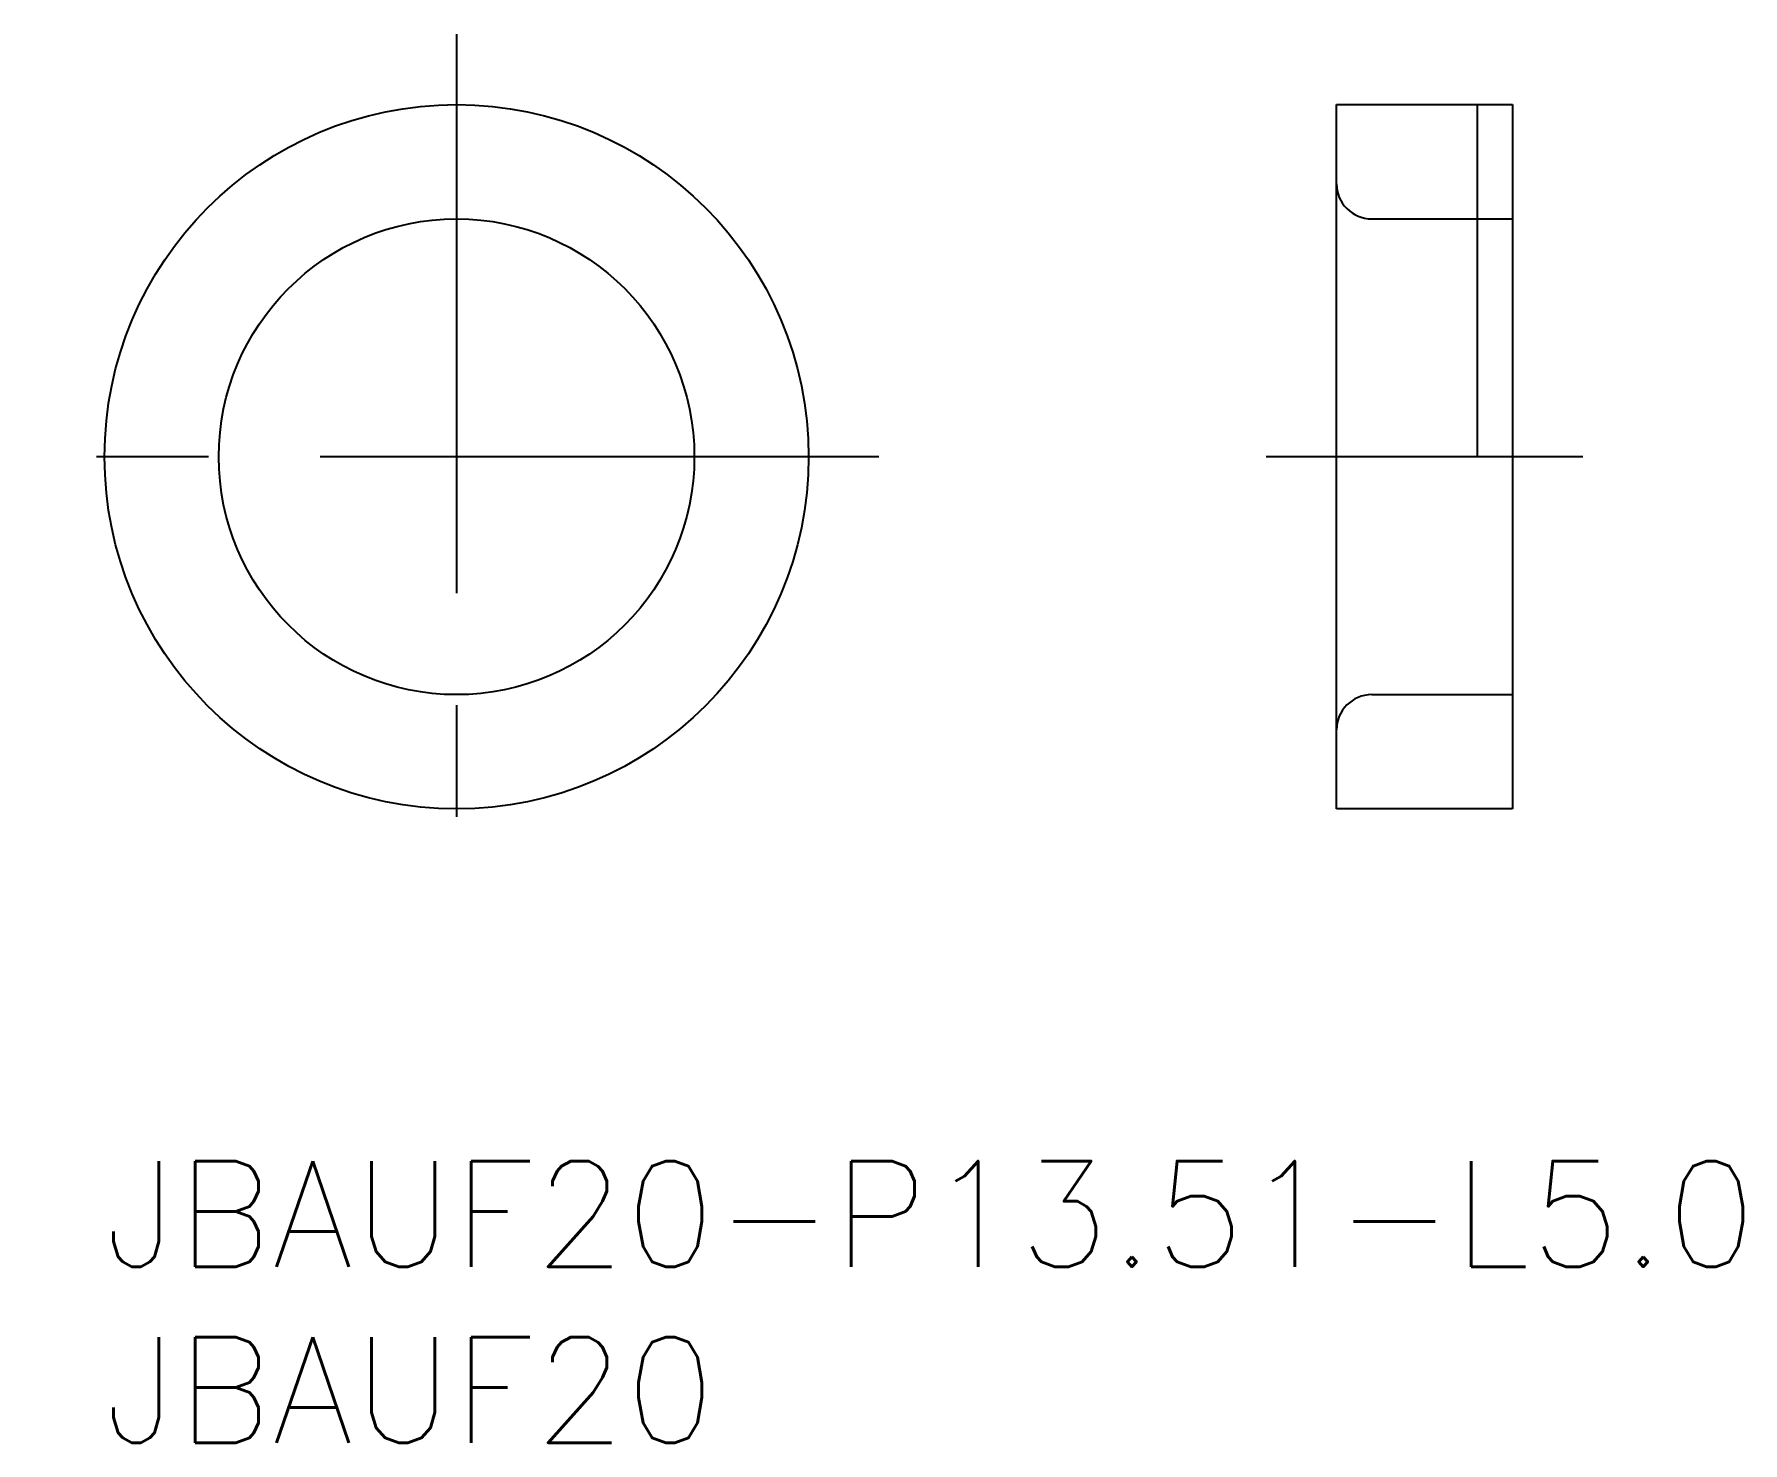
# Model space of a CAD drawing. Extents: x -2 to 46.5, y -8 to 32.
import ezdxf

# ---------------------------------------------------------------- set-up
doc = ezdxf.new("R2010")
doc.units = 0
doc.header["$LTSCALE"] = 0.5
doc.linetypes.add('CENTER', pattern=[50.8, 31.75, -6.35, 6.35, -6.35])
doc.linetypes.add('DASHED', pattern=[19.05, 12.7, -6.35])
for name, color, linetype in [('MSM_CENTER', 1, 'CENTER'), ('MSM_CONTINUOUS', 7, 'CONTINUOUS'), ('MSM_DASHED', 4, 'DASHED'), ('MSM_NARROW', 5, 'CONTINUOUS'), ('MSM_PART_NUMBER', 7, 'CONTINUOUS')]:
    doc.layers.add(name, color=color, linetype=linetype)
doc.styles.get("Standard").update_dxf_attribs({"font": 'txt.shx', "height": 3, "bigfont": 'bigfont.shx'})

# ---------------------------------------------------------------- blocks, each defined once
blk = doc.blocks.new('*U2')
at = {"layer": 'MSM_PART_NUMBER'}
blk.add_text('JBAUF20-P13.51-L5.0', height=3, dxfattribs=at).set_placement((0, -3))
blk = doc.blocks.new('*U3')
at = {"layer": 'MSM_PART_NUMBER'}
blk.add_text('JBAUF20', height=3, dxfattribs=at).set_placement((0, -8))

msp = doc.modelspace()

# ---------------------------------------------------------------- linework, layer by layer
at = {"layer": 'MSM_CENTER'}
for p, q in [((10, 32), (10, 8)), ((22, 20), (-2, 20)), ((42, 20), (33, 20))]:
    msp.add_line(p, q, dxfattribs=at)
at = {"layer": 'MSM_CONTINUOUS'}
for p, q in [((35, 30), (40, 30)), ((35, 10), (35, 30)), ((40, 30), (40, 10)), ((36, 13.245), (40, 13.245)), ((40, 10), (35, 10))]:
    msp.add_line(p, q, dxfattribs=at)
for radius in [10, 6.755]:
    msp.add_circle((10, 20), radius, dxfattribs=at)
msp.add_arc((36, 12.245), 1, 90, 180, dxfattribs=at)
at = {"layer": 'MSM_DASHED'}
msp.add_line((36, 26.755), (40, 26.755), dxfattribs=at)
msp.add_arc((36, 27.755), 1, 180, 270, dxfattribs=at)
at = {"layer": 'MSM_NARROW'}
msp.add_line((39, 30), (39, 20), dxfattribs=at)

# ---------------------------------------------------------------- block references
at = {"layer": 'MSM_CONTINUOUS'}
for name in ['*U2', '*U3']:
    msp.add_blockref(name, (0, 0), dxfattribs=at)

doc.saveas('drawing.dxf')
